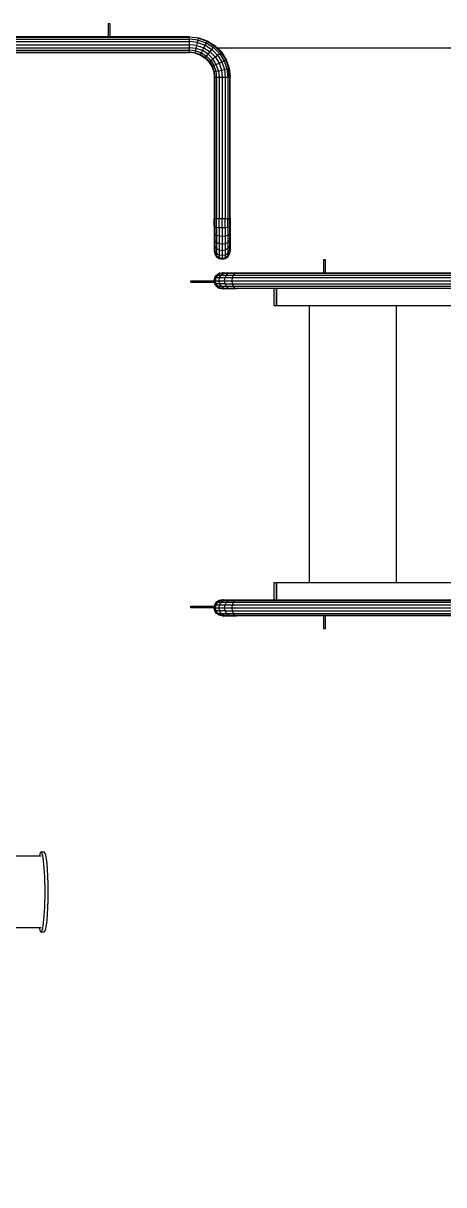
# Model space of a CAD drawing. Header units: metres. Extents: x 0 to 63075, y 0 to 44550.
# Drawn here: x 51832 to 52025, y 39636 to 40170 of the extents above; entities that cross this region are included whole.
import ezdxf

# ---------------------------------------------------------------- set-up
doc = ezdxf.new("R2010")
doc.units = ezdxf.units.M
doc.header["$LTSCALE"] = 75
for name, color, linetype in [('GSB', 7, 'Continuous'), ('ML6', 1, 'Continuous'), ('SDM', 7, 'Continuous'), ('SL1', 8, 'Continuous')]:
    doc.layers.add(name, color=color, linetype=linetype)
doc.styles.add('ROMANS', font='ROMANS.SHX')
doc.dimstyles.new('75___1-75', dxfattribs={"dimscale": 75, "dimtxt": 2.5, "dimasz": 2, "dimexe": 1.5, "dimexo": 1, "dimgap": 0.5, "dimtad": 1, "dimdec": 0, "dimzin": 12, "dimtxsty": 'ROMANS', "dimcen": 0, "dimclrd": 256, "dimclre": 256, "dimclrt": 3, "dimazin": 3, "dimtfac": 1, "dimtdec": 0, "dimtmove": 0, "dimatfit": 0, "dimfxl": 1, "dimlwd": -1, "dimlwe": -1, "dimarcsym": 0})

# ---------------------------------------------------------------- blocks, each defined once
blk = doc.blocks.new('A$C6bae614f')
at = {"layer": 'SL1'}
for p, q in [((359580.3, 42317.2), (359580.3, 42278.1)), ((359586.7, 42317.2), (359580.3, 42317.2)), ((359586.7, 42278.1), (359586.7, 42317.2)), ((359830.3, 42278.1), (354109.8, 42278.3)), ((354109.8, 42276.4), (359830.3, 42276.3)), ((359830.3, 42278.1), (359858, 42275)), ((359830.3, 42276.3), (359830.3, 42278.1)), ((359857.6, 42273.2), (359830.3, 42276.3)), ((359830.3, 42271), (359830.3, 42276.3)), ((354109.8, 42271.2), (359830.3, 42271)), ((354109.8, 42263.2), (359830.3, 42263.1)), ((354109.8, 42253.9), (359830.3, 42253.7)), ((354109.8, 42244.6), (359830.3, 42244.4)), ((359856.4, 42268), (359830.3, 42271)), ((359830.3, 42263.1), (359830.3, 42271)), ((359830.3, 42253.7), (359830.3, 42263.1)), ((359854.6, 42260.3), (359830.3, 42263.1)), ((359830.3, 42244.4), (359830.3, 42253.7)), ((359852.6, 42251.2), (359830.3, 42253.7)), ((359850.5, 42242.1), (359830.3, 42244.4)), ((359830.3, 42236.5), (359830.3, 42244.4)), ((359848.7, 42234.4), (359850.5, 42242.1)), ((359850.5, 42242.1), (359852.6, 42251.2)), ((359869.7, 42235.4), (359850.5, 42242.1)), ((359852.6, 42251.2), (359854.6, 42260.3)), ((359852.6, 42251.2), (359873.7, 42243.8)), ((359854.6, 42260.3), (359856.4, 42268)), ((359854.6, 42260.3), (359877.8, 42252.2)), ((359856.4, 42268), (359857.6, 42273.2)), ((359856.4, 42268), (359881.2, 42259.4)), ((359857.6, 42273.2), (359858, 42275)), ((359857.6, 42273.2), (359883.5, 42264.1)), ((359858, 42275), (359884.3, 42265.8)), ((359869.7, 42235.4), (359873.7, 42243.8)), ((359873.7, 42243.8), (359877.8, 42252.2)), ((359873.7, 42243.8), (359892.7, 42231.9)), ((359877.8, 42252.2), (359881.2, 42259.4)), ((359877.8, 42252.2), (359898.5, 42239.2)), ((359881.2, 42259.4), (359883.5, 42264.1)), ((359881.2, 42259.4), (359903.4, 42245.4)), ((359883.5, 42264.1), (359884.3, 42265.8)), ((359883.5, 42264.1), (359906.7, 42249.5)), ((359884.3, 42265.8), (359907.9, 42251)), ((359898.5, 42239.2), (359903.4, 42245.4)), ((359903.4, 42245.4), (359906.7, 42249.5)), ((359903.4, 42245.4), (359922, 42226.8)), ((359906.7, 42249.5), (359907.9, 42251)), ((359906.7, 42249.5), (359926.1, 42230.1)), ((359907.9, 42251), (359927.6, 42231.3)), ((359915.1, 42243.7), (366508.8, 42243.5)), ((354109.8, 42236.6), (359830.3, 42236.5)), ((354109.8, 42231.4), (359830.3, 42231.2)), ((354109.8, 42229.5), (359830.3, 42229.3)), ((359848.7, 42234.4), (359830.3, 42236.5)), ((359830.3, 42231.2), (359830.3, 42236.5)), ((359830.3, 42229.3), (359830.3, 42231.2)), ((359847.6, 42229.2), (359830.3, 42231.2)), ((359847.1, 42227.4), (359830.3, 42229.3)), ((359847.1, 42227.4), (359847.6, 42229.2)), ((359847.1, 42227.4), (359863.1, 42221.8)), ((359847.6, 42229.2), (359848.7, 42234.4)), ((359847.6, 42229.2), (359863.9, 42223.5)), ((359848.7, 42234.4), (359866.2, 42228.3)), ((359863.1, 42221.8), (359863.9, 42223.5)), ((359863.1, 42221.8), (359877.4, 42212.8)), ((359863.9, 42223.5), (359866.2, 42228.3)), ((359863.9, 42223.5), (359878.6, 42214.3)), ((359866.2, 42228.3), (359869.7, 42235.4)), ((359866.2, 42228.3), (359881.9, 42218.4)), ((359886.8, 42224.6), (359869.7, 42235.4)), ((359877.4, 42212.8), (359878.6, 42214.3)), ((359877.4, 42212.8), (359889.4, 42200.8)), ((359878.6, 42214.3), (359881.9, 42218.4)), ((359878.6, 42214.3), (359890.9, 42202)), ((359881.9, 42218.4), (359886.8, 42224.6)), ((359881.9, 42218.4), (359895, 42205.3)), ((359886.8, 42224.6), (359892.7, 42231.9)), ((359901.2, 42210.2), (359886.8, 42224.6)), ((359890.9, 42202), (359895, 42205.3)), ((359892.7, 42231.9), (359898.5, 42239.2)), ((359892.7, 42231.9), (359908.5, 42216.1)), ((359895, 42205.3), (359901.2, 42210.2)), ((359895, 42205.3), (359904.9, 42189.6)), ((359898.5, 42239.2), (359915.8, 42221.9)), ((359901.2, 42210.2), (359908.5, 42216.1)), ((359912, 42193.1), (359901.2, 42210.2)), ((359908.5, 42216.1), (359915.8, 42221.9)), ((359908.5, 42216.1), (359920.4, 42197.1)), ((359915.8, 42221.9), (359922, 42226.8)), ((359915.8, 42221.9), (359928.8, 42201.2)), ((359922, 42226.8), (359926.1, 42230.1)), ((359922, 42226.8), (359936, 42204.6)), ((359926.1, 42230.1), (359927.6, 42231.3)), ((359926.1, 42230.1), (359940.7, 42206.9)), ((359927.6, 42231.3), (359942.4, 42207.7)), ((359928.8, 42201.2), (359936, 42204.6)), ((359936, 42204.6), (359940.7, 42206.9)), ((359936, 42204.6), (359944.6, 42179.8)), ((359940.7, 42206.9), (359942.4, 42207.7)), ((359940.7, 42206.9), (359949.8, 42181)), ((359942.4, 42207.7), (359951.6, 42181.4)), ((359889.4, 42200.8), (359890.9, 42202)), ((359889.4, 42200.8), (359898.4, 42186.5)), ((359890.9, 42202), (359900.1, 42187.3)), ((359898.4, 42186.5), (359900.1, 42187.3)), ((359898.4, 42186.5), (359904, 42170.5)), ((359900.1, 42187.3), (359904.9, 42189.6)), ((359900.1, 42187.3), (359905.8, 42170.9)), ((359904, 42170.5), (359905.8, 42170.9)), ((359904, 42170.5), (359905.9, 42153.7)), ((359904.9, 42189.6), (359912, 42193.1)), ((359904.9, 42189.6), (359911, 42172.1)), ((359905.8, 42170.9), (359911, 42172.1)), ((359905.8, 42170.9), (359907.8, 42153.7)), ((359911, 42172.1), (359918.7, 42173.9)), ((359911, 42172.1), (359913.1, 42153.7)), ((359912, 42193.1), (359920.4, 42197.1)), ((359918.7, 42173.9), (359912, 42193.1)), ((359918.7, 42173.9), (359927.8, 42176)), ((359918.7, 42173.9), (359921, 42153.7)), ((359920.4, 42197.1), (359928.8, 42201.2)), ((359920.4, 42197.1), (359927.8, 42176)), ((359927.8, 42176), (359936.9, 42178)), ((359927.8, 42176), (359930.3, 42153.7)), ((359928.8, 42201.2), (359936.9, 42178)), ((359936.9, 42178), (359944.6, 42179.8)), ((359936.9, 42178), (359939.6, 42153.7)), ((359944.6, 42179.8), (359949.8, 42181)), ((359944.6, 42179.8), (359947.6, 42153.7)), ((359949.8, 42181), (359951.6, 42181.4)), ((359952.9, 42153.7), (359949.8, 42181)), ((359951.6, 42181.4), (359954.7, 42153.7)), ((359905.9, 42153.7), (359905.9, 41720.7)), ((359905.9, 42153.7), (359913.1, 42153.7)), ((359907.8, 42153.7), (359907.8, 41720.7)), ((359913.1, 42153.7), (359913, 41720.7)), ((359913.1, 42153.7), (359947.6, 42153.7)), ((359921, 42153.7), (359921, 41720.7)), ((359930.3, 42153.7), (359930.3, 41720.7)), ((359939.6, 42153.7), (359939.6, 41720.7)), ((359947.6, 42153.7), (359947.6, 41720.7)), ((359947.6, 42153.7), (359952.9, 42153.7)), ((359952.9, 42153.7), (359952.8, 41720.7)), ((359952.9, 42153.7), (359954.7, 42153.7)), ((359954.7, 41720.7), (359954.7, 42153.7)), ((359905.9, 41698.5), (359905.9, 41720.7)), ((359905.9, 41720.7), (359913, 41720.7)), ((359907.8, 41696.4), (359907.8, 41720.7)), ((359913, 41694.7), (359913, 41720.7)), ((359913, 41720.7), (359921, 41720.7)), ((359921, 41720.7), (359947.6, 41720.7)), ((359921, 41693.5), (359921, 41720.7)), ((359930.3, 41693.1), (359930.3, 41720.7)), ((359939.6, 41693.5), (359939.6, 41720.7)), ((359947.6, 41694.7), (359947.6, 41720.7)), ((359947.6, 41720.7), (359954.7, 41720.7)), ((359952.8, 41696.4), (359952.8, 41720.7)), ((359954.7, 41720.7), (359954.7, 41698.5)), ((359905.9, 41698.5), (359905.9, 41623.3)), ((359905.9, 41698.5), (359907.8, 41696.4)), ((359905.9, 41677.4), (359907.8, 41673.3)), ((359907.8, 41696.4), (359907.8, 41611.4)), ((359907.8, 41696.4), (359913, 41694.7)), ((359907.8, 41673.3), (359913, 41669.9)), ((359913, 41694.7), (359913, 41615.1)), ((359913, 41694.7), (359921, 41693.5)), ((359921, 41693.5), (359930.3, 41693.1)), ((359921, 41693.5), (359921, 41598.2)), ((359930.3, 41693.1), (359939.6, 41693.5)), ((359930.3, 41693.1), (359930.3, 41596.3)), ((359939.6, 41693.5), (359947.6, 41694.7)), ((359939.6, 41693.5), (359939.6, 41598.2)), ((359947.6, 41694.7), (359952.8, 41696.4)), ((359947.6, 41694.7), (359947.6, 41606.4)), ((359947.6, 41669.9), (359952.8, 41673.3)), ((359952.8, 41696.4), (359954.7, 41698.5)), ((359952.8, 41696.4), (359952.8, 41614.1)), ((359952.8, 41673.3), (359954.7, 41677.4)), ((359954.7, 41698.5), (359954.7, 41623.2)), ((359905.9, 41658.4), (359907.8, 41652.6)), ((359905.9, 41642.6), (359907.8, 41635.3)), ((359907.8, 41652.6), (359913, 41647.6)), ((359907.8, 41635.3), (359913, 41629.1)), ((359913, 41669.9), (359921, 41667.6)), ((359913, 41647.6), (359921, 41644.3)), ((359921, 41667.6), (359930.3, 41666.8)), ((359921, 41644.3), (359930.3, 41643.2)), ((359930.3, 41666.8), (359939.6, 41667.6)), ((359930.3, 41643.2), (359939.6, 41644.3)), ((359939.6, 41667.6), (359947.6, 41669.9)), ((359939.6, 41644.3), (359947.6, 41647.6)), ((359947.6, 41647.6), (359952.8, 41652.6)), ((359947.6, 41629.1), (359952.8, 41635.3)), ((359952.8, 41652.6), (359954.7, 41658.4)), ((359952.8, 41635.3), (359954.7, 41642.6)), ((359905.9, 41630.6), (359907.8, 41622.2)), ((359905.9, 41623.3), (359905.9, 41620.7)), ((359905.9, 41623.3), (359907.8, 41614.1)), ((359905.9, 41620.7), (359907.8, 41611.4)), ((359907.8, 41622.2), (359913, 41615.1)), ((359907.8, 41614.1), (359913, 41606.4)), ((359907.8, 41611.4), (359913, 41603.5)), ((359913, 41629.1), (359921, 41624.9)), ((359913, 41615.1), (359913, 41606.4)), ((359913, 41615.1), (359921, 41610.3)), ((359913, 41606.4), (359913, 41603.5)), ((359913, 41606.4), (359921, 41601.3)), ((359913, 41603.5), (359921, 41598.2)), ((359921, 41624.9), (359930.3, 41623.5)), ((359921, 41610.3), (359930.3, 41608.7)), ((359921, 41601.3), (359930.3, 41599.5)), ((359930.3, 41623.5), (359939.6, 41624.9)), ((359930.3, 41608.7), (359939.6, 41610.3)), ((359930.3, 41599.5), (359939.6, 41601.3)), ((359939.6, 41624.9), (359947.6, 41629.1)), ((359939.6, 41610.3), (359947.6, 41615.1)), ((359939.6, 41601.3), (359947.6, 41606.4)), ((359939.6, 41598.2), (359947.6, 41603.5)), ((359947.6, 41615.1), (359952.8, 41622.2)), ((359947.6, 41606.4), (359952.8, 41614.1)), ((359947.6, 41603.5), (359952.8, 41611.4)), ((359947.6, 41606.4), (359947.6, 41603.5)), ((359952.8, 41622.2), (359954.7, 41630.6)), ((359952.8, 41614.1), (359954.7, 41623.2)), ((359952.8, 41611.4), (359954.7, 41620.7)), ((359952.8, 41611.4), (359952.8, 41614.1)), ((359954.7, 41623.2), (359954.7, 41620.7)), ((359921, 41598.2), (359930.3, 41596.3)), ((359930.3, 41596.3), (359939.6, 41598.2)), ((360240.5, 41594.2), (360246.8, 41594.2)), ((360246.8, 41594.2), (360240.5, 41594.2)), ((360240.5, 41594.2), (360240.5, 41555.1)), ((360246.8, 41555.1), (360246.8, 41594.2)), ((359834.2, 41525.9), (359834.2, 41530.7)), ((359834.2, 41530.7), (359905.9, 41530.7)), ((359905.9, 41530.7), (359907.8, 41540.1)), ((359909.5, 41530.7), (359905.9, 41530.7)), ((359907.8, 41521.4), (359905.9, 41530.7)), ((359905.9, 41530.7), (359905.9, 41530.7)), ((359907.8, 41540.1), (359913, 41548)), ((359911.4, 41540.1), (359907.8, 41540.1)), ((359909.5, 41530.7), (359911.4, 41540.1)), ((359911.4, 41521.4), (359909.5, 41530.7)), ((359909.5, 41530.7), (359920.3, 41530.7)), ((359911.4, 41540.1), (359916.5, 41548)), ((359911.4, 41540.1), (359921.9, 41540.1)), ((359913, 41548), (359921, 41553.3)), ((359916.5, 41548), (359913, 41548)), ((359916.5, 41548), (359924.2, 41553.3)), ((359916.5, 41548), (359926.6, 41548)), ((359920.3, 41530.7), (359921.9, 41540.1)), ((359921.9, 41521.4), (359920.3, 41530.7)), ((359920.3, 41530.7), (359937.5, 41530.7)), ((359921, 41553.3), (359930.3, 41555.1)), ((359924.2, 41553.3), (359921, 41553.3)), ((359921.9, 41540.1), (359926.6, 41548)), ((359921.9, 41540.1), (359938.9, 41540.1)), ((359924.2, 41553.3), (359933.2, 41555.1)), ((359924.2, 41553.3), (359933.6, 41553.3)), ((359926.6, 41548), (359933.6, 41553.3)), ((359926.6, 41548), (359942.8, 41548)), ((359933.2, 41555.1), (359930.3, 41555.1)), ((359933.2, 41555.1), (359941.9, 41555.1)), ((359933.6, 41553.3), (359941.9, 41555.1)), ((359933.6, 41553.3), (359948.7, 41553.3)), ((359937.5, 41530.7), (359938.9, 41540.1)), ((359938.9, 41521.4), (359937.5, 41530.7)), ((359937.5, 41530.7), (359960.2, 41530.7)), ((359938.9, 41540.1), (359942.8, 41548)), ((359938.9, 41540.1), (359961.2, 41540.1)), ((359941.9, 41555.1), (359955.7, 41555.1)), ((359942.8, 41548), (359948.7, 41553.3)), ((359942.8, 41548), (359964.2, 41548)), ((359948.7, 41553.3), (359955.7, 41555.1)), ((359948.7, 41553.3), (359968.7, 41553.3)), ((359955.7, 41555.1), (359973.9, 41555.1)), ((359960.2, 41530.7), (359961.2, 41540.1)), ((359961.2, 41521.4), (359960.2, 41530.7)), ((359960.2, 41530.7), (362821, 41530.7)), ((359961.2, 41540.1), (359964.2, 41548)), ((359961.2, 41540.1), (362822.1, 41540)), ((359964.2, 41548), (359968.7, 41553.3)), ((359964.2, 41548), (362825.1, 41547.9)), ((359968.7, 41553.3), (359973.9, 41555.1)), ((359968.7, 41553.3), (362829.5, 41553.2)), ((359973.9, 41555.1), (362834.8, 41555.1)), ((359834.2, 41525.9), (359906.8, 41525.9)), ((359906.8, 41525.9), (359907.8, 41521.3)), ((359913, 41513.5), (359907.8, 41521.4)), ((359907.8, 41521.3), (359907.8, 41521.4)), ((359911.4, 41521.4), (359907.8, 41521.4)), ((359907.8, 41521.3), (359913, 41513.4)), ((359916.5, 41513.5), (359911.4, 41521.4)), ((359921.9, 41521.4), (359911.4, 41521.4)), ((359916.5, 41513.5), (359913, 41513.5)), ((359921, 41508.2), (359913, 41513.5)), ((359913, 41513.4), (359913, 41513.5)), ((359913, 41513.4), (359921, 41508.1)), ((359924.2, 41508.2), (359916.5, 41513.5)), ((359916.5, 41513.5), (359926.6, 41513.5)), ((359930.3, 41506.3), (359921, 41508.2)), ((359924.2, 41508.2), (359921, 41508.2)), ((359921, 41508.1), (359921, 41508.2)), ((359921, 41508.1), (359930.3, 41506.2)), ((359938.9, 41521.4), (359921.9, 41521.4)), ((359926.6, 41513.5), (359921.9, 41521.4)), ((359924.2, 41508.2), (359933.6, 41508.2)), ((359933.2, 41506.3), (359924.2, 41508.2)), ((359926.6, 41513.5), (359942.8, 41513.5)), ((359933.6, 41508.2), (359926.6, 41513.5)), ((359930.3, 41506.3), (359930.3, 41506.2)), ((359930.3, 41506.3), (359933.2, 41506.3)), ((359930.3, 41506.2), (359930.8, 41506.3)), ((359933.2, 41506.3), (359941.9, 41506.3)), ((359933.6, 41508.2), (359948.7, 41508.2)), ((359941.9, 41506.3), (359933.6, 41508.2)), ((359938.9, 41521.4), (359961.2, 41521.4)), ((359942.8, 41513.5), (359938.9, 41521.4)), ((359941.9, 41506.3), (359955.7, 41506.3)), ((359948.7, 41508.2), (359942.8, 41513.5)), ((359942.8, 41513.5), (359964.2, 41513.5)), ((359948.7, 41508.2), (359968.7, 41508.2)), ((359955.7, 41506.3), (359948.7, 41508.2)), ((359955.7, 41506.3), (359973.9, 41506.3)), ((359961.2, 41521.4), (362822.1, 41521.3)), ((359964.2, 41513.5), (359961.2, 41521.4)), ((359964.2, 41513.5), (362825.1, 41513.4)), ((359968.7, 41508.2), (359964.2, 41513.5)), ((359973.9, 41506.3), (359968.7, 41508.2)), ((359968.7, 41508.2), (362829.5, 41508.1)), ((362834.8, 41506.3), (359973.9, 41506.3)), ((360088.7, 41506.3), (360088.7, 41454.7)), ((360096.7, 41454.7), (360096.7, 41506.3)), ((360096.7, 41506.3), (360096.7, 41454.7)), ((360088.7, 41454.7), (360096.7, 41454.7)), ((360096.7, 41454.7), (362779.3, 41454.6)), ((360196.7, 41454.7), (360196.6, 40604.7)), ((360463, 41454.7), (360463, 40604.7)), ((360096.6, 40604.7), (360088.6, 40604.7)), ((360088.6, 40604.7), (360088.6, 40552.7)), ((360096.6, 40552.7), (360096.6, 40604.7)), ((360096.6, 40604.7), (360096.6, 40552.7)), ((362779.3, 40604.6), (360096.6, 40604.7)), ((359834.1, 40528.3), (359834.1, 40533.1)), ((359834.1, 40533.1), (359906.8, 40533.1)), ((359905.9, 40528.3), (359907.7, 40537.6)), ((359907.7, 40537.7), (359906.8, 40533.1)), ((359913, 40545.6), (359907.7, 40537.7)), ((359907.7, 40537.6), (359913, 40545.5)), ((359907.7, 40537.7), (359907.7, 40537.6)), ((359911.3, 40537.6), (359907.7, 40537.6)), ((359909.5, 40528.3), (359911.3, 40537.6)), ((359911.3, 40537.6), (359916.5, 40545.5)), ((359911.3, 40537.6), (359921.9, 40537.6)), ((359920.9, 40550.9), (359913, 40545.6)), ((359913, 40545.5), (359920.9, 40550.8)), ((359913, 40545.6), (359913, 40545.5)), ((359916.5, 40545.5), (359913, 40545.5)), ((359916.5, 40545.5), (359924.1, 40550.8)), ((359916.5, 40545.5), (359926.6, 40545.5)), ((359920.3, 40528.3), (359921.9, 40537.6)), ((359930.3, 40552.8), (359920.9, 40550.9)), ((359920.9, 40550.8), (359930.3, 40552.7)), ((359920.9, 40550.9), (359920.9, 40550.8)), ((359924.1, 40550.8), (359920.9, 40550.8)), ((359921.9, 40537.6), (359926.6, 40545.5)), ((359921.9, 40537.6), (359938.9, 40537.6)), ((359924.1, 40550.8), (359933.2, 40552.7)), ((359924.1, 40550.8), (359933.6, 40550.8)), ((359926.6, 40545.5), (359933.6, 40550.8)), ((359926.6, 40545.5), (359942.8, 40545.5)), ((359930.3, 40552.8), (359930.3, 40552.7)), ((359930.8, 40552.7), (359930.3, 40552.8)), ((359933.2, 40552.7), (359930.3, 40552.7)), ((359933.2, 40552.7), (359941.8, 40552.7)), ((359933.6, 40550.8), (359941.8, 40552.7)), ((359933.6, 40550.8), (359948.7, 40550.8)), ((359937.5, 40528.3), (359938.9, 40537.6)), ((359938.9, 40537.6), (359942.8, 40545.5)), ((359938.9, 40537.6), (359961.2, 40537.6)), ((359941.8, 40552.7), (359955.7, 40552.7)), ((359942.8, 40545.5), (359948.7, 40550.8)), ((359942.8, 40545.5), (359964.2, 40545.5)), ((359948.7, 40550.8), (359955.7, 40552.7)), ((359948.7, 40550.8), (359968.6, 40550.8)), ((359955.7, 40552.7), (359973.9, 40552.7)), ((359960.1, 40528.3), (359961.2, 40537.6)), ((359961.2, 40537.6), (359964.2, 40545.5)), ((359961.2, 40537.6), (362822.1, 40537.5)), ((359964.2, 40545.5), (359968.6, 40550.8)), ((359964.2, 40545.5), (362825, 40545.4)), ((359968.6, 40550.8), (359973.9, 40552.7)), ((359968.6, 40550.8), (362829.5, 40550.7)), ((359973.9, 40552.7), (362834.8, 40552.6)), ((359905.9, 40528.3), (359834.1, 40528.3)), ((359905.9, 40528.4), (359905.9, 40528.3)), ((359909.5, 40528.3), (359905.9, 40528.3)), ((359907.7, 40518.9), (359905.9, 40528.3)), ((359913, 40511), (359907.7, 40518.9)), ((359911.3, 40518.9), (359907.7, 40518.9)), ((359911.3, 40518.9), (359909.5, 40528.3)), ((359909.5, 40528.3), (359920.3, 40528.3)), ((359916.5, 40511), (359911.3, 40518.9)), ((359921.9, 40518.9), (359911.3, 40518.9)), ((359920.9, 40505.7), (359913, 40511)), ((359916.5, 40511), (359913, 40511)), ((359924.1, 40505.7), (359916.5, 40511)), ((359916.5, 40511), (359926.6, 40511)), ((359921.9, 40518.9), (359920.3, 40528.3)), ((359920.3, 40528.3), (359937.5, 40528.3)), ((359930.3, 40503.9), (359920.9, 40505.7)), ((359924.1, 40505.7), (359920.9, 40505.7)), ((359938.9, 40518.9), (359921.9, 40518.9)), ((359926.6, 40511), (359921.9, 40518.9)), ((359924.1, 40505.7), (359933.6, 40505.7)), ((359933.2, 40503.9), (359924.1, 40505.7)), ((359926.6, 40511), (359942.8, 40511)), ((359933.6, 40505.7), (359926.6, 40511)), ((359930.3, 40503.9), (359933.2, 40503.9)), ((359933.2, 40503.9), (359941.8, 40503.9)), ((359933.6, 40505.7), (359948.7, 40505.7)), ((359941.8, 40503.9), (359933.6, 40505.7)), ((359938.9, 40518.9), (359937.5, 40528.3)), ((359937.5, 40528.3), (359960.1, 40528.3)), ((359938.9, 40518.9), (359961.2, 40518.9)), ((359942.8, 40511), (359938.9, 40518.9)), ((359941.8, 40503.9), (359955.7, 40503.9)), ((359948.7, 40505.7), (359942.8, 40511)), ((359942.8, 40511), (359964.2, 40511)), ((359948.7, 40505.7), (359968.6, 40505.7)), ((359955.7, 40503.9), (359948.7, 40505.7)), ((359955.7, 40503.9), (359973.9, 40503.9)), ((359961.2, 40518.9), (359960.1, 40528.3)), ((359960.1, 40528.3), (362821, 40528.2)), ((359961.2, 40518.9), (362822.1, 40518.8)), ((359964.2, 40511), (359961.2, 40518.9)), ((359964.2, 40511), (362825, 40510.9)), ((359968.6, 40505.7), (359964.2, 40511)), ((359973.9, 40503.9), (359968.6, 40505.7)), ((359968.6, 40505.7), (362829.5, 40505.6)), ((362834.8, 40503.8), (359973.9, 40503.9)), ((360240.5, 40503.9), (360240.5, 40464.8)), ((360246.8, 40464.8), (360246.8, 40503.9)), ((360240.5, 40464.8), (360246.8, 40464.8)), ((360246.8, 40464.8), (360240.5, 40464.8)), ((359375.3, 39767.5), (358723, 39767.6)), ((359375.3, 39780.5), (359384.8, 39780.5)), ((359375.3, 39548.5), (358723, 39548.5)), ((359375.3, 39535.5), (359384.8, 39535.5))]:
    blk.add_line(p, q, dxfattribs=at)
for centre, major_axis, start_param, end_param in [((359375.3, 39658), (0, 122.5), 4.712389, 6.747377), ((359384.8, 39658), (0, 122.5), 4.712389, 6.283185), ((359375.3, 39658), (0, -122.5), 5.818993, 7.853982), ((359384.8, 39658), (0, -122.5), 0, 1.570796)]:
    blk.add_ellipse(centre, major_axis=major_axis, ratio=0.099504, start_param=start_param, end_param=end_param, dxfattribs=at)
blk = doc.blocks.new('zw$15D4')
at = {"layer": 'ML6', "xscale": 0.2502808837766805, "yscale": 0.2502808837766805, "zscale": 0.2502808837766805}
blk.add_blockref('A$C6bae614f', (-85544.74, -3177.34), dxfattribs=at)

msp = doc.modelspace()

# ---------------------------------------------------------------- block references
at = {"layer": 'GSB', "xscale": 0.6000000000000068, "yscale": 0.6000000000000068, "zscale": 0.6000000000000068}
msp.add_blockref('zw$15D4', (49200, 35721.63), dxfattribs=at)

# ---------------------------------------------------------------- leaders
at = {"layer": 'SDM'}
msp.add_leader([(51608.33, 37812.06), (59453.13, 42438.72), (62243.43, 42438.72)], dimstyle='75___1-75', override={"dimtad": 0}, dxfattribs=at)

doc.saveas('drawing.dxf')
